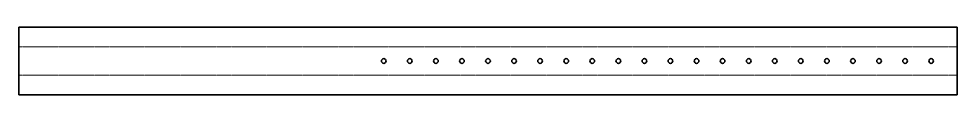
# Model space of a CAD drawing. Header units: inches. Extents: x 0 to 1800, y 0 to 130.
import ezdxf

# ---------------------------------------------------------------- set-up
doc = ezdxf.new("R2010")
doc.units = ezdxf.units.IN
doc.header["$MEASUREMENT"] = 0
doc.linetypes.add('Chain', pattern=[13.68, 9.12, -1.14, 2.28, -1.14])
doc.layers.add('SIMUMAK Bend Centerline (ISO)', color=7, linetype='Chain', lineweight=9)
doc.layers.add('SIMUMAK Visible (ISO)', color=7, linetype='Continuous', lineweight=35)

# ---------------------------------------------------------------- blocks, each defined once
blk = doc.blocks.new('SPU_02_PITV01_Sheet_3_SPU_02_PITV01 (desplegada)')
at = {"layer": 'SIMUMAK Bend Centerline (ISO)', "ltscale": 0.263158}
for p, q in [((900, 27.4), (-900, 27.4)), ((900, -27.4), (-900, -27.4))]:
    blk.add_line(p, q, dxfattribs=at)
at = {"layer": 'SIMUMAK Visible (ISO)'}
for p, q in [((-900, 64.8), (900, 64.8)), ((-900, -64.8), (-900, 64.8)), ((900, 64.8), (900, -64.8)), ((900, -64.8), (-900, -64.8))]:
    blk.add_line(p, q, dxfattribs=at)
for centre in [(-200, 0), (-150, 0), (-100, 0), (-50, 0), (0, 0), (50, 0), (100, 0), (150, 0), (200, 0), (250, 0), (300, 0), (350, 0), (400, 0), (450, 0), (500, 0), (550, 0), (600, 0), (650, 0), (700, 0), (750, 0), (800, 0), (850, 0)]:
    blk.add_circle(centre, 4.5, dxfattribs=at)

msp = doc.modelspace()

# ---------------------------------------------------------------- block references
msp.add_blockref('SPU_02_PITV01_Sheet_3_SPU_02_PITV01 (desplegada)', (900, 64.8))

doc.saveas('drawing.dxf')
